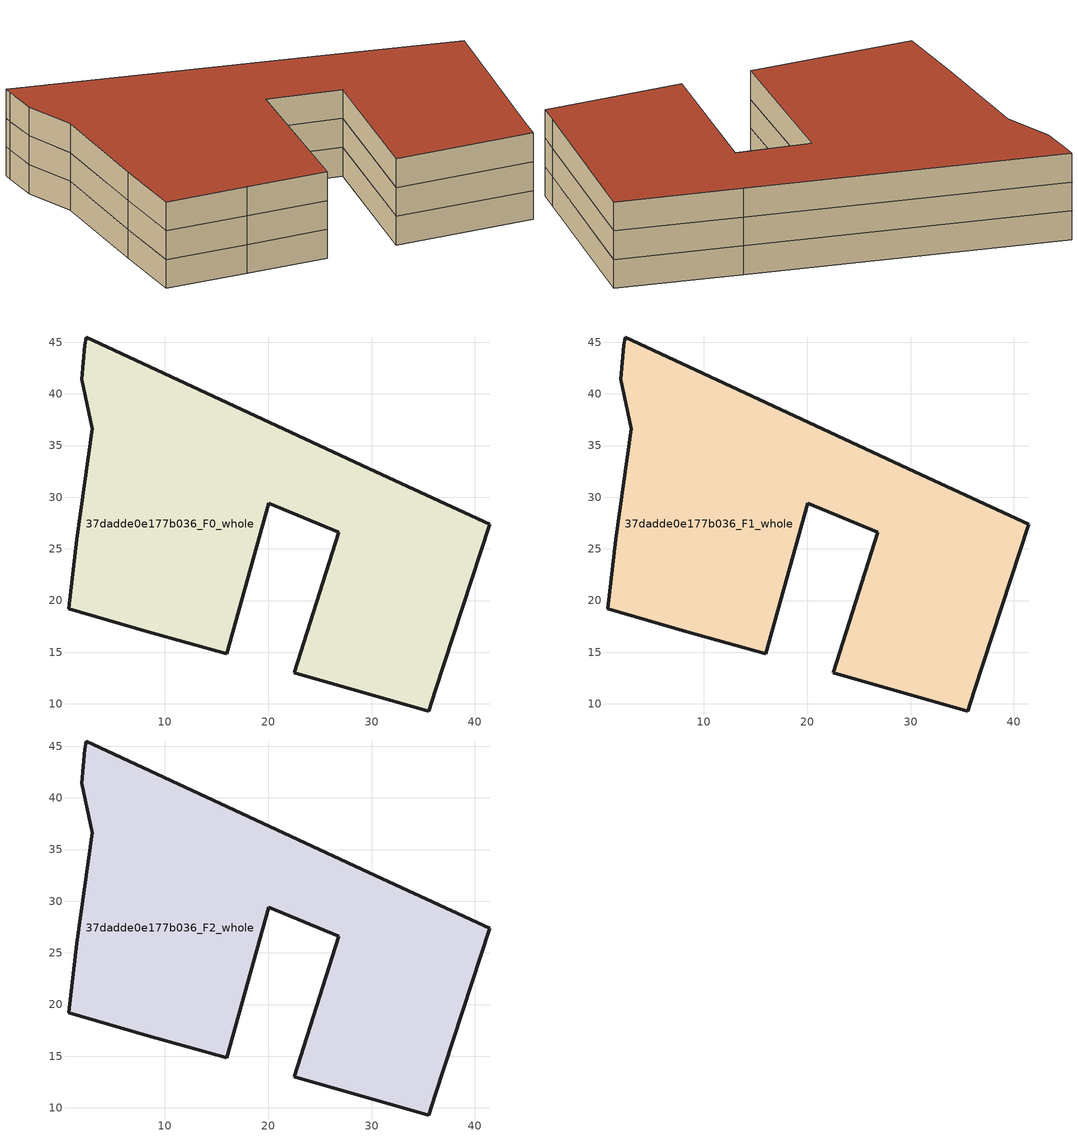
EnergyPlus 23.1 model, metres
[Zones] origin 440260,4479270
37dadde0e177b036_F0_whole
 floor ground (EU_floor_Construction): 30.43,32.49 41.45,27.37 36.18,11.29 35.52,9.31 22.52,12.99 26.83,26.61 20.03,29.42 15.96,14.83 8.34,16.99 0.69,19.19 1.45,25.95 2.96,36.61 1.94,41.44 2.25,44.72 2.37,45.51 z0
 wall outside (EU_wall_Construction): 35.52,9.31 36.18,11.29 41.45,27.37 30.43,32.49 2.37,45.51 2.25,44.72 1.94,41.44 2.96,36.61 1.45,25.95 0.69,19.19 8.34,16.99 15.96,14.83 20.03,29.42 26.83,26.61 22.52,12.99 35.52,9.31 z0:3
37dadde0e177b036_F1_whole
 floor to 37dadde0e177b036_F0_whole (EU_floor_Construction): 30.43,32.49 41.45,27.37 36.18,11.29 35.52,9.31 22.52,12.99 26.83,26.61 20.03,29.42 15.96,14.83 8.34,16.99 0.69,19.19 1.45,25.95 2.96,36.61 1.94,41.44 2.25,44.72 2.37,45.51 z3
 wall outside (EU_wall_Construction): 35.52,9.31 36.18,11.29 41.45,27.37 30.43,32.49 2.37,45.51 2.25,44.72 1.94,41.44 2.96,36.61 1.45,25.95 0.69,19.19 8.34,16.99 15.96,14.83 20.03,29.42 26.83,26.61 22.52,12.99 35.52,9.31 z3:6
37dadde0e177b036_F2_whole
 floor to 37dadde0e177b036_F1_whole (EU_floor_Construction): 30.43,32.49 41.45,27.37 36.18,11.29 35.52,9.31 22.52,12.99 26.83,26.61 20.03,29.42 15.96,14.83 8.34,16.99 0.69,19.19 1.45,25.95 2.96,36.61 1.94,41.44 2.25,44.72 2.37,45.51 z6
 wall outside (EU_wall_Construction): 35.52,9.31 36.18,11.29 41.45,27.37 30.43,32.49 2.37,45.51 2.25,44.72 1.94,41.44 2.96,36.61 1.45,25.95 0.69,19.19 8.34,16.99 15.96,14.83 20.03,29.42 26.83,26.61 22.52,12.99 35.52,9.31 z6:9
 roof outside (EU_roof_Construction): 36.18,11.29 41.45,27.37 30.43,32.49 2.37,45.51 2.25,44.72 1.94,41.44 2.96,36.61 1.45,25.95 0.69,19.19 8.34,16.99 15.96,14.83 20.03,29.42 26.83,26.61 22.52,12.99 35.52,9.31 z9
[Building]
EU S2 Campaign: North Axis=0; Terrain=City; Solar Distribution=FullExterior
[Site:Location]
Madrid: Latitude=40.5; Longitude=-3.5; Time Zone=1; Elevation=609
[SizingPeriod:WeatherFileDays]
AnnualSizingPeriod: Begin Month=1; Begin Day of Month=1; End Month=12; End Day of Month=31; Day of Week for Start Day=Monday; Use Weather File Daylight Saving Period=No; Use Weather File Rain and Snow Indicators=No
[MATERIAL]
EU_InternalMass_Material: Roughness=MediumRough; Thickness=0.1; Conductivity=1; Density=1800; Specific Heat=900; Thermal Absorptance=0.9; Solar Absorptance=0.7; Visible Absorptance=0.7
[MATERIAL:NOMASS] Roughness=MediumRough; Thermal Absorptance=0.9; Solar Absorptance=0.7; Visible Absorptance=0.7
Name | Thermal Resistance
EU_wall_NoMass | 0.609216
EU_roof_NoMass | 0.513268
EU_floor_NoMass | 0.568163
[CONSTRUCTION]
EU_wall_Construction: EU_wall_NoMass
EU_roof_Construction: EU_roof_NoMass
EU_floor_Construction: EU_floor_NoMass
EU_InternalMass_Construction: EU_InternalMass_Material
[ZONE] Type=1; Multiplier=1; Ceiling Height=autocalculate; Volume=2276.85; Floor Area=autocalculate; Part of Total Floor Area=Yes
37dadde0e177b036_F0_whole; 37dadde0e177b036_F1_whole; 37dadde0e177b036_F2_whole
[INTERNALMASS] Construction=EU_InternalMass_Construction; Surface Area=758.95
Name | Zone or ZoneList
37dadde0e177b036_F0_whole_EU_InternalMass | 37dadde0e177b036_F0_whole
37dadde0e177b036_F1_whole_EU_InternalMass | 37dadde0e177b036_F1_whole
37dadde0e177b036_F2_whole_EU_InternalMass | 37dadde0e177b036_F2_whole
[OTHEREQUIPMENT] Fuel Type=Electricity; Design Level Calculation Method=Watts/Area; Power per Zone Floor Area=1; Fraction Latent=0; Fraction Radiant=0; Fraction Lost=0; Carbon Dioxide Generation Rate=0; EndUse Subcategory=EU_Step8_InternalGains
Name | Zone or ZoneList or Space or SpaceList | Schedule
EU_Step8_InternalGain_37dadde0e177b036_F0_whole_f000 | 37dadde0e177b036_F0_whole | EU_Step8_GainSchedule_37dadde0e177b036_F0_whole_f000
EU_Step8_InternalGain_37dadde0e177b036_F1_whole_f000 | 37dadde0e177b036_F1_whole | EU_Step8_GainSchedule_37dadde0e177b036_F1_whole_f000
EU_Step8_InternalGain_37dadde0e177b036_F2_whole_f000 | 37dadde0e177b036_F2_whole | EU_Step8_GainSchedule_37dadde0e177b036_F2_whole_f000
[ZONEVENTILATION:DESIGNFLOWRATE] Schedule=EU_AlwaysOn; Design Flow Rate Calculation Method=AirChanges/Hour; Air Changes per Hour=0.752966; Ventilation Type=Natural; Fan Pressure Rise=0; Fan Total Efficiency=1; Constant Term Coefficient=1; Temperature Term Coefficient=0; Velocity Term Coefficient=0; Velocity Squared Term Coefficient=0; Minimum Indoor Temperature=-100; Maximum Indoor Temperature=100; Delta Temperature=-100; Minimum Outdoor Temperature=-100; Maximum Outdoor Temperature=100; Maximum Wind Speed=40
Name | Zone or ZoneList or Space or SpaceList
EU_ConstantAir_37dadde0e177b036_F0_whole | 37dadde0e177b036_F0_whole
EU_ConstantAir_37dadde0e177b036_F1_whole | 37dadde0e177b036_F1_whole
EU_ConstantAir_37dadde0e177b036_F2_whole | 37dadde0e177b036_F2_whole
[HVACTEMPLATE:THERMOSTAT] Constant Heating Setpoint=20; Constant Cooling Setpoint=50
EU_HeatOnly_37dadde0e177b036_F0_whole; EU_HeatOnly_37dadde0e177b036_F1_whole; EU_HeatOnly_37dadde0e177b036_F2_whole
[HVACTEMPLATE:ZONE:IDEALLOADSAIRSYSTEM] System Availability Schedule=EU_AlwaysOn; Maximum Heating Supply Air Temperature=50; Minimum Cooling Supply Air Temperature=13; Maximum Heating Supply Air Humidity Ratio=0.0156; Minimum Cooling Supply Air Humidity Ratio=0.0077; Heating Limit=NoLimit; Cooling Limit=NoLimit; Heating Availability Schedule=EU_AlwaysOn; Cooling Availability Schedule=EU_CoolingOff; Dehumidification Control Type=ConstantSensibleHeatRatio; Cooling Sensible Heat Ratio=0.7; Dehumidification Setpoint=60; Humidification Control Type=None; Humidification Setpoint=30; Outdoor Air Method=None; Outdoor Air Flow Rate per Person=0.00944; Outdoor Air Flow Rate per Zone Floor Area=0; Outdoor Air Flow Rate per Zone=0; Demand Controlled Ventilation Type=None; Outdoor Air Economizer Type=NoEconomizer; Heat Recovery Type=None; Sensible Heat Recovery Effectiveness=0.7; Latent Heat Recovery Effectiveness=0.65
Name | Template Thermostat
37dadde0e177b036_F0_whole | EU_HeatOnly_37dadde0e177b036_F0_whole
37dadde0e177b036_F1_whole | EU_HeatOnly_37dadde0e177b036_F1_whole
37dadde0e177b036_F2_whole | EU_HeatOnly_37dadde0e177b036_F2_whole
[SIZING:ZONE] Zone Cooling Design Supply Air Temperature Input Method=SupplyAirTemperature; Zone Cooling Design Supply Air Temperature=13; Zone Heating Design Supply Air Temperature Input Method=SupplyAirTemperature; Zone Heating Design Supply Air Temperature=50; Zone Cooling Design Supply Air Humidity Ratio=0.008; Zone Heating Design Supply Air Humidity Ratio=0.008; Cooling Design Air Flow Method=DesignDay; Cooling Design Air Flow Rate=0; Cooling Minimum Air Flow per Zone Floor Area=0.000762; Cooling Minimum Air Flow=0; Cooling Minimum Air Flow Fraction=0.2; Heating Design Air Flow Method=DesignDay; Heating Design Air Flow Rate=0; Heating Maximum Air Flow per Zone Floor Area=0.002032; Heating Maximum Air Flow=0.141576; Heating Maximum Air Flow Fraction=0.3; Account for Dedicated Outdoor Air System=No; Dedicated Outdoor Air System Control Strategy=NeutralSupplyAir; Dedicated Outdoor Air Low Setpoint Temperature for Design=autosize; Dedicated Outdoor Air High Setpoint Temperature for Design=autosize; Zone Load Sizing Method=Sensible Load Only No Latent Load; Zone Latent Cooling Design Supply Air Humidity Ratio Input Method=HumidityRatioDifference; Zone Cooling Design Supply Air Humidity Ratio Difference=0.005; Zone Latent Heating Design Supply Air Humidity Ratio Input Method=HumidityRatioDifference; Zone Humidification Design Supply Air Humidity Ratio Difference=0.005
37dadde0e177b036_F0_whole; 37dadde0e177b036_F1_whole; 37dadde0e177b036_F2_whole
[SCHEDULE:CONSTANT]
Name | Hourly Value
EU_AlwaysOn | 1
EU_CoolingOff | 0
[SCHEDULE:FILE] Column Number=1; Rows to Skip at Top=0; Number of Hours of Data=8760; Column Separator=Comma; Interpolate to Timestep=No; Minutes per Item=60; Adjust Schedule for Daylight Savings=Yes
Name | File
EU_Step8_GainSchedule_37dadde0e177b036_F0_whole_f000 | C:\Users\o_iseri\Desktop\OpenUBEM\openubem\outputs\eu_evidence\EU-11\ES-MAD-BERRUGUETE\idfs\37dadde0e177b036\37dadde0e177b036_F0_whole_f000_gain.csv
EU_Step8_GainSchedule_37dadde0e177b036_F1_whole_f000 | C:\Users\o_iseri\Desktop\OpenUBEM\openubem\outputs\eu_evidence\EU-11\ES-MAD-BERRUGUETE\idfs\37dadde0e177b036\37dadde0e177b036_F1_whole_f000_gain.csv
EU_Step8_GainSchedule_37dadde0e177b036_F2_whole_f000 | C:\Users\o_iseri\Desktop\OpenUBEM\openubem\outputs\eu_evidence\EU-11\ES-MAD-BERRUGUETE\idfs\37dadde0e177b036\37dadde0e177b036_F2_whole_f000_gain.csv
